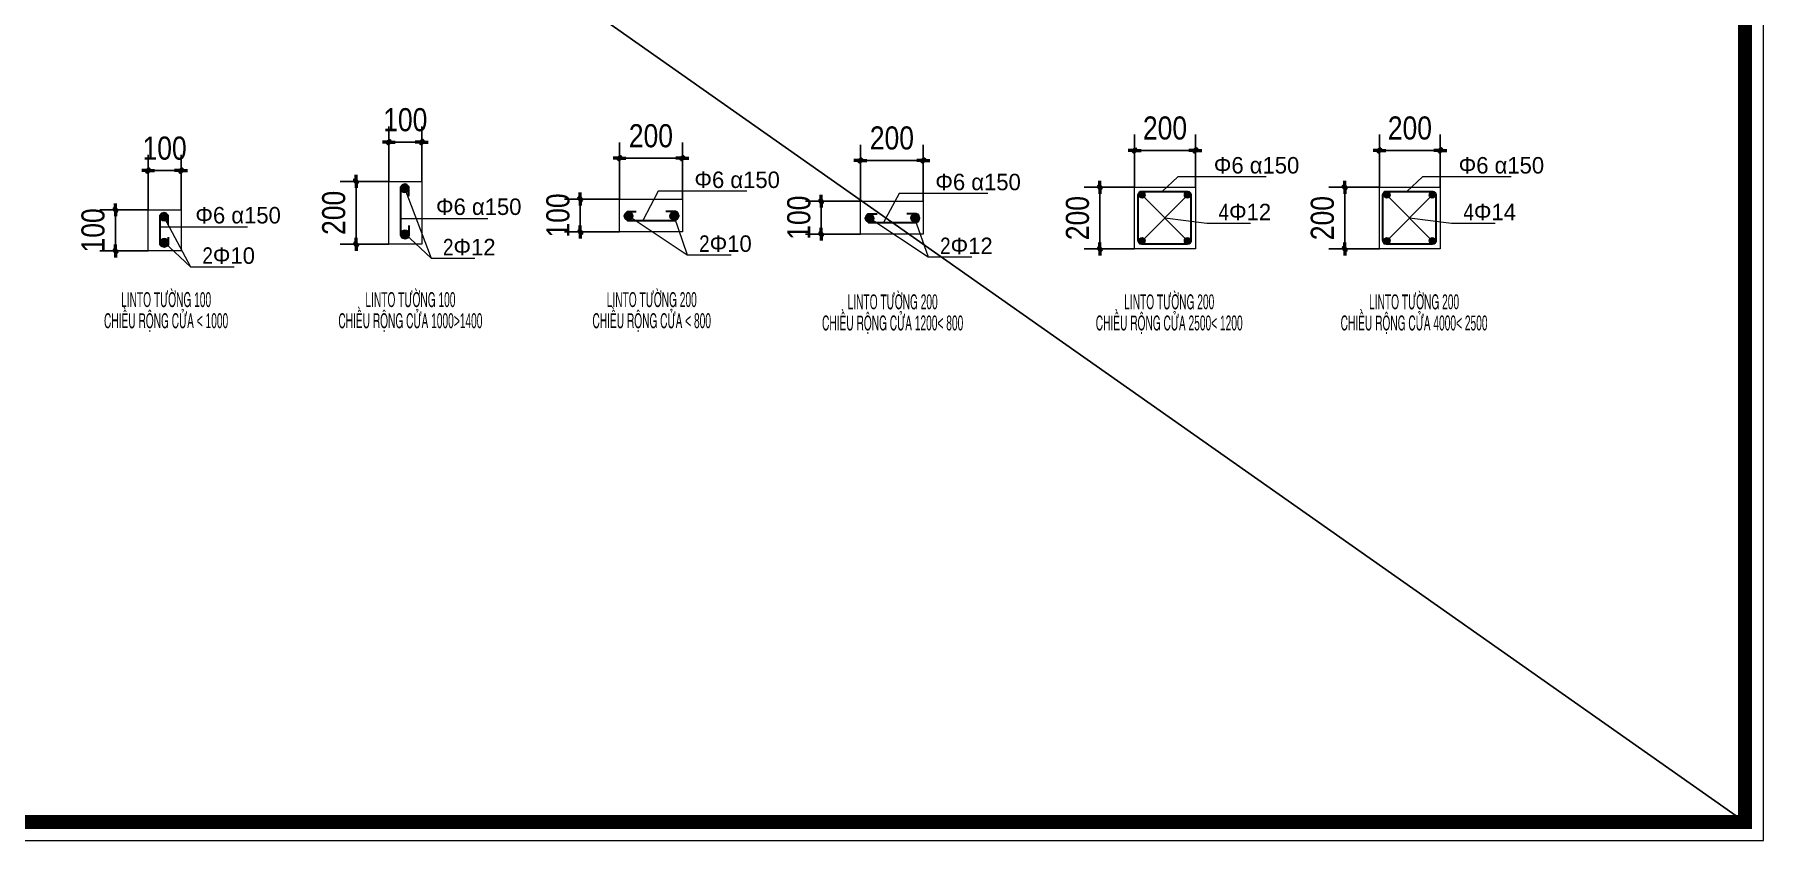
# Model space of a CAD drawing. Header units: millimetres. Extents: x 615730 to 2792744, y 139412 to 597571.
# Drawn here: x 1063471 to 1079942, y 286993 to 294669 of the extents above; entities that cross this region are included whole.
import ezdxf
from ezdxf.enums import TextEntityAlignment as Align

# ---------------------------------------------------------------- set-up
doc = ezdxf.new("R2010")
doc.units = ezdxf.units.MM
doc.header["$MEASUREMENT"] = 0
doc.header["$PDMODE"] = 34
doc.layers.get('0').update_dxf_attribs({"lineweight": 5})
for name, color, linetype, lineweight in [('0.05_Hatch', 36, 'Continuous', 9), ('DIM', 7, 'Continuous', 50), ('None', 7, 'Continuous', 15), ('thay', 7, 'Continuous', 15), ('tuong cat', 7, 'Continuous', 30)]:
    doc.layers.add(name, color=color, linetype=linetype, lineweight=lineweight)
doc.layers.add('H', color=252, linetype='Continuous')
doc.layers.add('LAYER70', color=5, linetype='Continuous')
doc.styles.add('AVO', font='', dxfattribs={"height": 200})
doc.styles.add('STYLE1', font='')
doc.styles.get('AVO').set_extended_font_data('VNI-Helve-Condense')
doc.styles.get('STYLE1').set_extended_font_data('VNI-Helve-Condense')
doc.dimstyles.new('1-100', dxfattribs={"dimtxt": 220, "dimasz": 20, "dimexe": 150, "dimexo": 0, "dimgap": 100, "dimtad": 1, "dimdec": 0, "dimzin": 0, "dimdsep": 46, "dimtxsty": 'AVO', "dimblk": 'FC', "dimcen": 0, "dimdle": 150, "dimclrd": 252, "dimclre": 252, "dimclrt": 7, "dimadec": 0, "dimazin": 0, "dimtfac": 1, "dimtdec": 0, "dimtix": 1, "dimtmove": 2, "dimatfit": 3, "dimldrblk": 'OPEN90', "dimfxl": 1, "dimtolj": 1, "dimtzin": 0, "dimarcsym": 0})

# ---------------------------------------------------------------- blocks, each defined once
blk = doc.blocks.new('sat')
at = {"layer": '0.05_Hatch'}
blk.add_hatch(color=256, dxfattribs=at).paths.add_polyline_path([(-137969, 317542, 1), (-138062, 317542, 1)])
blk.add_circle((-138015, 317542), 46.9, dxfattribs=at)
blk = doc.blocks.new('FOCUS')
for q in [(-150, 0), (50, 0)]:
    blk.add_line((-50, 0), q)
at = {"color": 0}
for p, q in [((-73, -17), (-34, 22)), ((-71, -22), (-29, 20)), ((-69, -6), (-45, 18)), ((-50, -15), (-65, 0)), ((-64, -22), (-28, 14)), ((-46, -11), (-61, 4)), ((-42, -8), (-58, 8)), ((-39, -4), (-54, 11)), ((-35, 0), (-50, 15)), ((-33, 4), (-46, 17)), ((-30, 8), (-42, 20)), ((-28, 14), (-36, 22)), ((-70, -23), (-73, -20)), ((-63, -22), (-72, -13)), ((-58, -20), (-70, -8)), ((-54, -18), (-68, -4)), ((-49, -14), (-37, -2))]:
    blk.add_line(p, q, dxfattribs=at)
for centre, radius, start, end in [((-2, -49), 80.2, 135, 143.7929), ((-2, -49), 80.2, 126.2071, 135), ((-22, -21), 45.5, 114.5226, 126.2071), ((-99, 48), 80.2, 315, 323.7929), ((-32, 0), 22.5, 92.9637, 114.5226), ((-71, 28), 45.5, 323.7929, 335.4774), ((-33, 17), 4.77, 45, 92.9637), ((-50, 18), 22.5, 335.4774, 357.0363), ((-33, 17), 4.77, 357.0363, 45), ((-50, -19), 22.5, 155.4774, 177.0363), ((-68, -18), 4.77, 177.0363, 225), ((-68, -18), 4.77, 225, 272.9637), ((-30, -29), 45.5, 143.7929, 155.4774), ((-69, 0), 22.5, 272.9637, 294.5226), ((-79, 20), 45.5, 294.5226, 306.2071), ((-99, 48), 80.2, 306.2071, 315)]:
    blk.add_arc(centre, radius, start, end)
blk = doc.blocks.new('FC')
at = {"layer": 'DIM', "xscale": 0.03073318753785802, "yscale": 0.03073318753785802, "zscale": 0.03073318753785802}
blk.add_blockref('FOCUS', (1.54, 0), dxfattribs=at)
blk = doc.blocks.new('*D975')
at = {"layer": 'DEFPOINTS', "color": 0, "transparency": 16777216}
for p in [(1064867, 293373), (1064553, 293000), (1064867, 293000)]:
    blk.add_point(p, dxfattribs=at)
at = {"layer": 'DIM', "color": 252, "lineweight": -2, "transparency": 16777216}
for p, q in [((1064553, 293000), (1064553, 293523)), ((1064867, 293000), (1064867, 293523)), ((1064533, 293373), (1064513, 293373)), ((1064553, 293373), (1064867, 293373)), ((1064887, 293373), (1064907, 293373))]:
    blk.add_line(p, q, dxfattribs=at)
at = {"layer": 'DIM', "color": 252, "lineweight": -2, "transparency": 16777216, "xscale": 20, "yscale": 20, "zscale": 20}
blk.add_blockref('FC', (1064553, 293373), dxfattribs=at)
at = {"layer": 'DIM', "color": 252, "lineweight": -2, "transparency": 16777216, "xscale": 20, "yscale": 20, "zscale": 20, "rotation": 180}
blk.add_blockref('FC', (1064867, 293373), dxfattribs=at)
at = {"layer": 'DIM', "color": 7, "transparency": 16777216, "insert": (1064710, 293586), "char_height": 220, "attachment_point": 5, "style": 'STYLE1'}
blk.add_mtext('\\A1;100', dxfattribs=at)
blk = doc.blocks.new('_Open90')
at = {"color": 0, "linetype": 'ByBlock', "lineweight": -2}
for p, q in [((0, 0), (-1, 0)), ((-0.5, 0.5), (0, 0)), ((0, 0), (-0.5, -0.5))]:
    blk.add_line(p, q, dxfattribs=at)
blk = doc.blocks.new('*D976')
at = {"layer": 'DEFPOINTS', "color": 0, "transparency": 16777216}
for p in [(1064553, 293000), (1064242, 292608), (1064553, 292608)]:
    blk.add_point(p, dxfattribs=at)
at = {"layer": 'DIM', "color": 252, "lineweight": -2, "transparency": 16777216}
for p, q in [((1064242, 293020), (1064242, 293040)), ((1064553, 293000), (1064092, 293000)), ((1064242, 293000), (1064242, 292608)), ((1064553, 292608), (1064092, 292608)), ((1064242, 292588), (1064242, 292568))]:
    blk.add_line(p, q, dxfattribs=at)
at = {"layer": 'DIM', "color": 252, "lineweight": -2, "transparency": 16777216, "xscale": 20, "yscale": 20, "zscale": 20}
for p, rotation in [((1064242, 293000), 270), ((1064242, 292608), 90)]:
    blk.add_blockref('FC', p, dxfattribs=dict(at, rotation=rotation))
at = {"layer": 'DIM', "color": 7, "transparency": 16777216, "insert": (1064029, 292804), "char_height": 220, "attachment_point": 5, "rotation": 90, "style": 'STYLE1'}
blk.add_mtext('\\A1;100', dxfattribs=at)
blk = doc.blocks.new('*D977')
at = {"layer": 'DEFPOINTS', "color": 0, "transparency": 16777216}
for p in [(1067160, 293645), (1066846, 293271), (1067160, 293271)]:
    blk.add_point(p, dxfattribs=at)
at = {"layer": 'DIM', "color": 252, "lineweight": -2, "transparency": 16777216}
for p, q in [((1066846, 293271), (1066846, 293795)), ((1067160, 293271), (1067160, 293795)), ((1066826, 293645), (1066806, 293645)), ((1066846, 293645), (1067160, 293645)), ((1067180, 293645), (1067200, 293645))]:
    blk.add_line(p, q, dxfattribs=at)
at = {"layer": 'DIM', "color": 252, "lineweight": -2, "transparency": 16777216, "xscale": 20, "yscale": 20, "zscale": 20}
blk.add_blockref('FC', (1066846, 293645), dxfattribs=at)
at = {"layer": 'DIM', "color": 252, "lineweight": -2, "transparency": 16777216, "xscale": 20, "yscale": 20, "zscale": 20, "rotation": 180}
blk.add_blockref('FC', (1067160, 293645), dxfattribs=at)
at = {"layer": 'DIM', "color": 7, "transparency": 16777216, "insert": (1067003, 293857), "char_height": 220, "attachment_point": 5, "style": 'STYLE1'}
blk.add_mtext('\\A1;100', dxfattribs=at)
blk = doc.blocks.new('*D978')
at = {"layer": 'DEFPOINTS', "color": 0, "transparency": 16777216}
for p in [(1066846, 293271), (1066534, 292672), (1066846, 292672)]:
    blk.add_point(p, dxfattribs=at)
at = {"layer": 'DIM', "color": 252, "lineweight": -2, "transparency": 16777216}
for p, q in [((1066846, 293271), (1066384, 293271)), ((1066534, 293291), (1066534, 293311)), ((1066534, 293271), (1066534, 292672)), ((1066846, 292672), (1066384, 292672)), ((1066534, 292652), (1066534, 292632))]:
    blk.add_line(p, q, dxfattribs=at)
at = {"layer": 'DIM', "color": 252, "lineweight": -2, "transparency": 16777216, "xscale": 20, "yscale": 20, "zscale": 20}
for p, rotation in [((1066534, 293271), 270), ((1066534, 292672), 90)]:
    blk.add_blockref('FC', p, dxfattribs=dict(at, rotation=rotation))
at = {"layer": 'DIM', "color": 7, "transparency": 16777216, "insert": (1066322, 292971), "char_height": 220, "attachment_point": 5, "rotation": 90, "style": 'STYLE1'}
blk.add_mtext('\\A1;200', dxfattribs=at)
blk = doc.blocks.new('*D979')
at = {"layer": 'DEFPOINTS', "color": 0, "transparency": 16777216}
for p in [(1068670, 293103), (1069044, 293103), (1069044, 292789)]:
    blk.add_point(p, dxfattribs=at)
at = {"layer": 'DIM', "color": 252, "lineweight": -2, "transparency": 16777216}
for p, q in [((1069044, 293103), (1068520, 293103)), ((1068670, 293123), (1068670, 293143)), ((1068670, 292789), (1068670, 293103)), ((1069044, 292789), (1068520, 292789)), ((1068670, 292769), (1068670, 292749))]:
    blk.add_line(p, q, dxfattribs=at)
at = {"layer": 'DIM', "color": 252, "lineweight": -2, "transparency": 16777216, "xscale": 20, "yscale": 20, "zscale": 20}
for p, rotation in [((1068670, 293103), 270), ((1068670, 292789), 90)]:
    blk.add_blockref('FC', p, dxfattribs=dict(at, rotation=rotation))
at = {"layer": 'DIM', "color": 7, "transparency": 16777216, "insert": (1068458, 292946), "char_height": 220, "attachment_point": 5, "rotation": 90, "style": 'STYLE1'}
blk.add_mtext('\\A1;100', dxfattribs=at)
blk = doc.blocks.new('*D980')
at = {"layer": 'DEFPOINTS', "color": 0, "transparency": 16777216}
for p in [(1069643, 293492), (1069044, 293103), (1069643, 293103)]:
    blk.add_point(p, dxfattribs=at)
at = {"layer": 'DIM', "color": 252, "lineweight": -2, "transparency": 16777216}
for p, q in [((1069044, 293103), (1069044, 293642)), ((1069643, 293103), (1069643, 293642)), ((1069024, 293492), (1069004, 293492)), ((1069044, 293492), (1069643, 293492)), ((1069663, 293492), (1069683, 293492))]:
    blk.add_line(p, q, dxfattribs=at)
at = {"layer": 'DIM', "color": 252, "lineweight": -2, "transparency": 16777216, "xscale": 20, "yscale": 20, "zscale": 20}
blk.add_blockref('FC', (1069044, 293492), dxfattribs=at)
at = {"layer": 'DIM', "color": 252, "lineweight": -2, "transparency": 16777216, "xscale": 20, "yscale": 20, "zscale": 20, "rotation": 180}
blk.add_blockref('FC', (1069643, 293492), dxfattribs=at)
at = {"layer": 'DIM', "color": 7, "transparency": 16777216, "insert": (1069343, 293704), "char_height": 220, "attachment_point": 5, "style": 'STYLE1'}
blk.add_mtext('\\A1;200', dxfattribs=at)
blk = doc.blocks.new('*D981')
at = {"layer": 'DEFPOINTS', "color": 0, "transparency": 16777216}
for p in [(1070965, 293082), (1071339, 293082), (1071339, 292768)]:
    blk.add_point(p, dxfattribs=at)
at = {"layer": 'DIM', "color": 252, "lineweight": -2, "transparency": 16777216}
for p, q in [((1071339, 293082), (1070815, 293082)), ((1070965, 293102), (1070965, 293122)), ((1070965, 292768), (1070965, 293082)), ((1071339, 292768), (1070815, 292768)), ((1070965, 292748), (1070965, 292728))]:
    blk.add_line(p, q, dxfattribs=at)
at = {"layer": 'DIM', "color": 252, "lineweight": -2, "transparency": 16777216, "xscale": 20, "yscale": 20, "zscale": 20}
for p, rotation in [((1070965, 293082), 270), ((1070965, 292768), 90)]:
    blk.add_blockref('FC', p, dxfattribs=dict(at, rotation=rotation))
at = {"layer": 'DIM', "color": 7, "transparency": 16777216, "insert": (1070753, 292925), "char_height": 220, "attachment_point": 5, "rotation": 90, "style": 'STYLE1'}
blk.add_mtext('\\A1;100', dxfattribs=at)
blk = doc.blocks.new('*D982')
at = {"layer": 'DEFPOINTS', "color": 0, "transparency": 16777216}
for p in [(1071938, 293470), (1071339, 293082), (1071938, 293082)]:
    blk.add_point(p, dxfattribs=at)
at = {"layer": 'DIM', "color": 252, "lineweight": -2, "transparency": 16777216}
for p, q in [((1071339, 293082), (1071339, 293620)), ((1071938, 293082), (1071938, 293620)), ((1071319, 293470), (1071299, 293470)), ((1071339, 293470), (1071938, 293470)), ((1071958, 293470), (1071978, 293470))]:
    blk.add_line(p, q, dxfattribs=at)
at = {"layer": 'DIM', "color": 252, "lineweight": -2, "transparency": 16777216, "xscale": 20, "yscale": 20, "zscale": 20}
blk.add_blockref('FC', (1071339, 293470), dxfattribs=at)
at = {"layer": 'DIM', "color": 252, "lineweight": -2, "transparency": 16777216, "xscale": 20, "yscale": 20, "zscale": 20, "rotation": 180}
blk.add_blockref('FC', (1071938, 293470), dxfattribs=at)
at = {"layer": 'DIM', "color": 7, "transparency": 16777216, "insert": (1071639, 293683), "char_height": 220, "attachment_point": 5, "style": 'STYLE1'}
blk.add_mtext('\\A1;200', dxfattribs=at)
blk = doc.blocks.new('*D986')
at = {"layer": 'DEFPOINTS', "color": 0, "transparency": 16777216}
for p in [(1076284, 293566), (1076284, 293215), (1076863, 293215)]:
    blk.add_point(p, dxfattribs=at)
at = {"layer": 'DIM', "color": 252, "lineweight": -2, "transparency": 16777216}
for p, q in [((1076284, 293215), (1076284, 293716)), ((1076863, 293215), (1076863, 293716)), ((1076264, 293566), (1076244, 293566)), ((1076863, 293566), (1076284, 293566)), ((1076883, 293566), (1076903, 293566))]:
    blk.add_line(p, q, dxfattribs=at)
at = {"layer": 'DIM', "color": 252, "lineweight": -2, "transparency": 16777216, "xscale": 20, "yscale": 20, "zscale": 20}
blk.add_blockref('FC', (1076284, 293566), dxfattribs=at)
at = {"layer": 'DIM', "color": 252, "lineweight": -2, "transparency": 16777216, "xscale": 20, "yscale": 20, "zscale": 20, "rotation": 180}
blk.add_blockref('FC', (1076863, 293566), dxfattribs=at)
at = {"layer": 'DIM', "color": 7, "transparency": 16777216, "insert": (1076574, 293778), "char_height": 220, "attachment_point": 5, "style": 'STYLE1'}
blk.add_mtext('\\A1;200', dxfattribs=at)
blk = doc.blocks.new('*D987')
at = {"layer": 'DEFPOINTS', "color": 0, "transparency": 16777216}
for p in [(1076284, 293215), (1075953, 292627), (1076284, 292627)]:
    blk.add_point(p, dxfattribs=at)
at = {"layer": 'DIM', "color": 252, "lineweight": -2, "transparency": 16777216}
for p, q in [((1076284, 293215), (1075803, 293215)), ((1075953, 293235), (1075953, 293255)), ((1075953, 293215), (1075953, 292627)), ((1076284, 292627), (1075803, 292627)), ((1075953, 292607), (1075953, 292587))]:
    blk.add_line(p, q, dxfattribs=at)
at = {"layer": 'DIM', "color": 252, "lineweight": -2, "transparency": 16777216, "xscale": 20, "yscale": 20, "zscale": 20}
for p, rotation in [((1075953, 293215), 270), ((1075953, 292627), 90)]:
    blk.add_blockref('FC', p, dxfattribs=dict(at, rotation=rotation))
at = {"layer": 'DIM', "color": 7, "transparency": 16777216, "insert": (1075741, 292921), "char_height": 220, "attachment_point": 5, "rotation": 90, "style": 'STYLE1'}
blk.add_mtext('\\A1;200', dxfattribs=at)
blk = doc.blocks.new('*D988')
at = {"layer": 'DEFPOINTS', "color": 0, "transparency": 16777216}
for p in [(1073951, 293566), (1073951, 293215), (1074530, 293215)]:
    blk.add_point(p, dxfattribs=at)
at = {"layer": 'DIM', "color": 252, "lineweight": -2, "transparency": 16777216}
for p, q in [((1073951, 293215), (1073951, 293716)), ((1074530, 293215), (1074530, 293716)), ((1073931, 293566), (1073911, 293566)), ((1074530, 293566), (1073951, 293566)), ((1074550, 293566), (1074570, 293566))]:
    blk.add_line(p, q, dxfattribs=at)
at = {"layer": 'DIM', "color": 252, "lineweight": -2, "transparency": 16777216, "xscale": 20, "yscale": 20, "zscale": 20}
blk.add_blockref('FC', (1073951, 293566), dxfattribs=at)
at = {"layer": 'DIM', "color": 252, "lineweight": -2, "transparency": 16777216, "xscale": 20, "yscale": 20, "zscale": 20, "rotation": 180}
blk.add_blockref('FC', (1074530, 293566), dxfattribs=at)
at = {"layer": 'DIM', "color": 7, "transparency": 16777216, "insert": (1074241, 293778), "char_height": 220, "attachment_point": 5, "style": 'STYLE1'}
blk.add_mtext('\\A1;200', dxfattribs=at)
blk = doc.blocks.new('*D989')
at = {"layer": 'DEFPOINTS', "color": 0, "transparency": 16777216}
for p in [(1073951, 293215), (1073620, 292627), (1073951, 292627)]:
    blk.add_point(p, dxfattribs=at)
at = {"layer": 'DIM', "color": 252, "lineweight": -2, "transparency": 16777216}
for p, q in [((1073951, 293215), (1073470, 293215)), ((1073620, 293235), (1073620, 293255)), ((1073620, 293215), (1073620, 292627)), ((1073951, 292627), (1073470, 292627)), ((1073620, 292607), (1073620, 292587))]:
    blk.add_line(p, q, dxfattribs=at)
at = {"layer": 'DIM', "color": 252, "lineweight": -2, "transparency": 16777216, "xscale": 20, "yscale": 20, "zscale": 20}
for p, rotation in [((1073620, 293215), 270), ((1073620, 292627), 90)]:
    blk.add_blockref('FC', p, dxfattribs=dict(at, rotation=rotation))
at = {"layer": 'DIM', "color": 7, "transparency": 16777216, "insert": (1073408, 292921), "char_height": 220, "attachment_point": 5, "rotation": 90, "style": 'STYLE1'}
blk.add_mtext('\\A1;200', dxfattribs=at)

msp = doc.modelspace()

# ---------------------------------------------------------------- linework, layer by layer
at = {"layer": '0.05_Hatch'}
for p, q in [((1066997.6, 293198.7, 11.5), (1067249.4, 292539.3, 11.5)), ((1074454.7, 293140.8, 11.5), (1074022.1, 292705.9, 11.5)), ((1074022.1, 293140.8, 11.5), (1074454.7, 292705.9, 11.5)), ((1076787.5, 293140.8, 11.5), (1076354.8, 292705.9, 11.5)), ((1076354.8, 293140.8, 11.5), (1076787.5, 292705.9, 11.5)), ((1064704.6, 292927.5, 11.5), (1064956.9, 292458.4, 11.5)), ((1066955.8, 292917.5, 11.5), (1067791, 292917.5, 11.5)), ((1069134.9, 292940.1, 11.5), (1069690, 292572.3, 11.5)), ((1069560.1, 292942.3, 11.5), (1069690, 292572.3, 11.5)), ((1071430.3, 292918.9, 11.5), (1071985.4, 292551, 11.5)), ((1071855.5, 292921, 11.5), (1071985.4, 292551, 11.5)), ((1074238.4, 292923.4, 11.5), (1074638.3, 292873.4, 11.5)), ((1074638.3, 292873.4, 11.5), (1075054.7, 292873.4, 11.5)), ((1076571.2, 292923.4, 11.5), (1076971.1, 292873.4, 11.5)), ((1076971.1, 292873.4, 11.5), (1077387.4, 292873.4, 11.5)), ((1064663.4, 292836.6, 11.5), (1065498.5, 292836.6, 11.5)), ((1064707.2, 292692.5, 11.5), (1064956.9, 292458.4, 11.5)), ((1066999.7, 292773.4, 11.5), (1067249.4, 292539.3, 11.5)), ((1067249.4, 292539.3, 11.5), (1067665.7, 292539.3, 11.5)), ((1069690, 292572.3, 11.5), (1070106.3, 292572.3, 11.5)), ((1071985.4, 292551, 11.5), (1072401.7, 292551, 11.5)), ((1064956.9, 292458.4, 11.5), (1065373.2, 292458.4, 11.5))]:
    msp.add_line(p, q, dxfattribs=at)
at = {"layer": '0.05_Hatch', "elevation": 11.5}
for points in [[(1066846.3, 293270.9), (1067160.2, 293270.9), (1067160.2, 292671.5), (1066846.3, 292671.5)], [(1073951.2, 293214.7), (1074530.3, 293214.7), (1074530.3, 292627.1), (1073951.2, 292627.1)], [(1076283.9, 293214.7), (1076863.1, 293214.7), (1076863.1, 292627.1), (1076283.9, 292627.1)], [(1069043.7, 292788.9), (1069043.7, 293102.8), (1069643.1, 293102.8), (1069643.1, 292788.9)], [(1071339.1, 292767.6), (1071339.1, 293081.5), (1071938.5, 293081.5), (1071938.5, 292767.6)], [(1064553.4, 292999.7), (1064867.3, 292999.7), (1064867.3, 292608.2), (1064553.4, 292608.2)]]:
    msp.add_lwpolyline(points, close=True, dxfattribs=at)
for points in [[(1075205.8, 293315), (1074361.8, 293315), (1074213, 293174)], [(1077538.5, 293315), (1076694.5, 293315), (1076545.7, 293174)], [(1070257.5, 293176.8), (1069413.4, 293176.8), (1069264.6, 292898.9)], [(1072552.8, 293155.6), (1071708.8, 293155.6), (1071560, 292877.6)]]:
    msp.add_lwpolyline(points, dxfattribs=at)
at = {"layer": 'H', "const_width": 131.4}
msp.add_lwpolyline([(1054103.4, 287167.9), (1079767, 287167.9), (1079767, 305211.3), (1054103.4, 305211.3)], close=True, dxfattribs=at)
at = {"layer": 'LAYER70', "ltscale": 10}
msp.add_lwpolyline([(1054103.4, 305211.3), (1079767, 287167.9)], dxfattribs=at)
at = {"layer": 'thay', "linetype": 'Continuous'}
msp.add_lwpolyline([(1053928.3, 286992.8), (1079942.2, 286992.8), (1079942.2, 305386.4), (1053928.3, 305386.4)], close=True, dxfattribs=at)
at = {"layer": 'tuong cat', "elevation": 11.5}
for points in [[(1067037.3, 293130), (1067037.3, 293218.2), (1067018.9, 293236.7), (1066998.6, 293243.9), (1066975.6, 293235.8), (1066956.3, 293214.1), (1066956.3, 292759.8), (1066970.6, 292737.6), (1067000.5, 292725.8), (1067031, 292737.5), (1067040.1, 292757.4), (1067040.1, 292849.1)], [(1073985, 293139.6), (1073988, 293156.1), (1073996.9, 293167.8), (1074007.3, 293174), (1074458.5, 293174), (1074470.5, 293170.6), (1074483.8, 293158), (1074487.3, 293144), (1074487.3, 292696.5), (1074481.4, 292685.2), (1074469.4, 292674.9), (1074453.6, 292671.7), (1074018.7, 292671.7), (1074000.9, 292677.2), (1073989.6, 292693.7), (1073985, 292713.2), (1073985, 293139.6)], [(1076317.8, 293139.6), (1076320.7, 293156.1), (1076329.6, 293167.8), (1076340, 293174), (1076791.2, 293174), (1076803.3, 293170.6), (1076816.5, 293158), (1076820.1, 293144), (1076820.1, 292696.5), (1076814.2, 292685.2), (1076802.2, 292674.9), (1076786.4, 292671.7), (1076351.5, 292671.7), (1076333.6, 292677.2), (1076322.4, 292693.7), (1076317.8, 292713.2), (1076317.8, 293139.6)], [(1064744.4, 292858.8), (1064744.4, 292947), (1064726, 292965.5), (1064705.7, 292972.7), (1064682.7, 292964.6), (1064663.4, 292943), (1064663.4, 292671), (1064677.7, 292657.5), (1064707.6, 292647.8), (1064738.1, 292659.6), (1064747.2, 292667.7), (1064747.2, 292739.9)], [(1069203.6, 292979.9), (1069115.4, 292979.9), (1069096.9, 292961.5), (1069089.7, 292941.2), (1069097.8, 292918.2), (1069119.4, 292898.9), (1069573.8, 292898.9), (1069596, 292913.2), (1069607.8, 292943.1), (1069596, 292973.6), (1069576.2, 292982.7), (1069484.4, 292982.7)], [(1071498.9, 292958.7), (1071410.7, 292958.7), (1071392.3, 292940.2), (1071385.1, 292919.9), (1071393.2, 292897), (1071414.8, 292877.6), (1071869.2, 292877.6), (1071891.3, 292891.9), (1071903.1, 292921.8), (1071891.4, 292952.4), (1071871.5, 292961.4), (1071779.8, 292961.4)]]:
    msp.add_lwpolyline(points, dxfattribs=at)

# ---------------------------------------------------------------- block references
at = {"layer": '0.05_Hatch'}
for p, xscale, yscale, zscale in [((1175322.4, 43967.9, 11.5), 0.7848750000121072, 0.7848750000121072, 0.7848750000121072), ((1160682, 93756.2, 11.5), 0.6278999999631196, 0.6278999999631196, 0.6278999999631196), ((1161114.6, 93756.2, 11.5), 0.6278999999631196, 0.6278999999631196, 0.6278999999631196), ((1163014.7, 93756.2, 11.5), 0.6278999999631196, 0.6278999999631196, 0.6278999999631196), ((1163447.4, 93756.2, 11.5), 0.6278999999631196, 0.6278999999631196, 0.6278999999631196), ((1173029.5, 43696.7, 11.5), 0.7848750000121072, 0.7848750000121072, 0.7848750000121072), ((1173032, 43461.7, 11.5), 0.7848750000121072, 0.7848750000121072, 0.7848750000121072), ((1175324.5, 43542.7, 11.5), 0.7848750000121072, 0.7848750000121072, 0.7848750000121072), ((1160682, 93321.3, 11.5), 0.6278999999631196, 0.6278999999631196, 0.6278999999631196), ((1161114.6, 93321.3, 11.5), 0.6278999999631196, 0.6278999999631196, 0.6278999999631196), ((1163014.7, 93321.3, 11.5), 0.6278999999631196, 0.6278999999631196, 0.6278999999631196), ((1163447.4, 93321.3, 11.5), 0.6278999999631196, 0.6278999999631196, 0.6278999999631196)]:
    msp.add_blockref('sat', p, dxfattribs=dict(at, xscale=xscale, yscale=yscale, zscale=zscale))
at = {"layer": '0.05_Hatch', "xscale": 0.7848750000121072, "yscale": 0.7848750000121072, "zscale": 0.7848750000121072, "rotation": 90}
for p in [(1318365.7, 401265, 11.5), (1318790.9, 401267.1, 11.5), (1320661, 401243.7, 11.5), (1321086.3, 401245.8, 11.5)]:
    msp.add_blockref('sat', p, dxfattribs=at)

# ---------------------------------------------------------------- texts
at = {"layer": '0.05_Hatch', "char_height": 156.975, "width": 5323.148, "style": 'STYLE1'}
for s, insert, attachment_point in [(' {\\fSymbol|b0|i0|c2|p18;F6 a150}', (1069707.6, 293205.4, 11.5), 7), (' {\\fSymbol|b0|i0|c2|p18;F6 a150}', (1074656, 293343.6, 11.5), 7), (' {\\fSymbol|b0|i0|c2|p18;F6 a150}', (1076988.7, 293343.6, 11.5), 7), (' {\\fSymbol|b0|i0|c2|p18;F6 a150}', (1072003, 293184.2, 11.5), 7), (' {\\fSymbol|b0|i0|c2|p18;F6 a150}', (1064953.2, 292867.8, 11.5), 7), (' {\\fSymbol|b0|i0|c2|p18;F6 a150}', (1067245.7, 292948.7, 11.5), 7), (' 4{\\fSymbol|b0|i0|c2|p18;F12}', (1074701.1, 293057.5, 11.5), 1), (' 4{\\fSymbol|b0|i0|c2|p18;F14}', (1077033.8, 293057.5, 11.5), 1), (' 2{\\fSymbol|b0|i0|c2|p18;F12}', (1067312.1, 292723.4, 11.5), 1), (' 2{\\fSymbol|b0|i0|c2|p18;F10}', (1069752.7, 292756.4, 11.5), 1), (' 2{\\fSymbol|b0|i0|c2|p18;F12}', (1072048.1, 292735.1, 11.5), 1), (' 2{\\fSymbol|b0|i0|c2|p18;F10}', (1065019.6, 292642.5, 11.5), 1)]:
    msp.add_mtext(s, dxfattribs=dict(at, insert=insert, attachment_point=attachment_point))
at = {"layer": 'None', "ltscale": 2, "style": 'STYLE1', "width": 0.6}
for s, p in [('LINTO TÖÔØNG 100', (1064724.3, 292144.8, 11.5)), ('LINTO TÖÔØNG 100', (1067051.8, 292144.8, 11.5)), ('LINTO TÖÔØNG 200', (1069350.9, 292144.8, 11.5)), ('LINTO TÖÔØNG 200', (1071646.3, 292123.6, 11.5)), ('LINTO TÖÔØNG 200', (1074281.1, 292123.6, 11.5)), ('LINTO TÖÔØNG 200', (1076613.9, 292123.6, 11.5)), ('CHIEÀU ROÄNG CÖÛA < 1000', (1064724.3, 291943.5, 11.5)), ('CHIEÀU ROÄNG CÖÛA 1000>1400', (1067051.8, 291943.5, 11.5)), ('CHIEÀU ROÄNG CÖÛA < 800', (1069350.9, 291943.5, 11.5)), ('CHIEÀU ROÄNG CÖÛA 1200< 800', (1071646.3, 291922.2, 11.5)), ('CHIEÀU ROÄNG CÖÛA 2500< 1200', (1074281.1, 291922.2, 11.5)), ('CHIEÀU ROÄNG CÖÛA 4000< 2500', (1076613.9, 291922.2, 11.5))]:
    msp.add_text(s, height=141.278, dxfattribs=at).set_placement(p, align=Align.MIDDLE_CENTER)

# ---------------------------------------------------------------- dimensions: what is measured, and where the dimension line sits
at = {"layer": 'DIM'}
for base, p1, p2, text, picture, middle in [((1067160.2, 293644.6, 11.5), (1066846.3, 293270.9, 11.5), (1067160.2, 293270.9, 11.5), '100', '*D977', (1067003.3, 293856.9, 11.5)), ((1073951.2, 293566.1, 11.5), (1074530.3, 293214.7, 11.5), (1073951.2, 293214.7, 11.5), '200', '*D988', (1074240.7, 293778.5, 11.5)), ((1076283.9, 293566.1, 11.5), (1076863.1, 293214.7, 11.5), (1076283.9, 293214.7, 11.5), '200', '*D986', (1076573.5, 293778.5, 11.5)), ((1064867.3, 293373.4, 11.5), (1064553.4, 292999.7, 11.5), (1064867.3, 292999.7, 11.5), '100', '*D975', (1064710.3, 293585.7, 11.5))]:
    dim = msp.add_linear_dim(base=base, p1=p1, p2=p2, text=text, dimstyle='1-100', override={"dimtxsty": 'STYLE1', "dimfxl": 20}, dxfattribs=at)
    dim.commit()
    dim.dimension.update_dxf_attribs({"geometry": picture, "text_midpoint": middle})
for base, p1, p2, angle, text, picture, middle in [((1069643.1, 293491.7, 11.5), (1069043.7, 293102.8, 11.5), (1069643.1, 293102.8, 11.5), 180, '200', '*D980', (1069343.4, 293704, 11.5)), ((1071938.5, 293470.4, 11.5), (1071339.1, 293081.5, 11.5), (1071938.5, 293081.5, 11.5), 180, '200', '*D982', (1071638.8, 293682.7, 11.5)), ((1066534.5, 292671.5, 11.5), (1066846.3, 293270.9, 11.5), (1066846.3, 292671.5, 11.5), 90, '200', '*D978', (1066322.1, 292971.2, 11.5)), ((1068670.1, 293102.8, 11.5), (1069043.7, 292788.9, 11.5), (1069043.7, 293102.8, 11.5), 90, '100', '*D979', (1068457.7, 292945.8, 11.5)), ((1073620.5, 292627.1, 11.5), (1073951.2, 293214.7, 11.5), (1073951.2, 292627.1, 11.5), 90, '200', '*D989', (1073408.1, 292920.9, 11.5)), ((1075953.3, 292627.1, 11.5), (1076283.9, 293214.7, 11.5), (1076283.9, 292627.1, 11.5), 90, '200', '*D987', (1075740.9, 292920.9, 11.5)), ((1064241.6, 292608.2, 11.5), (1064553.4, 292999.7, 11.5), (1064553.4, 292608.2, 11.5), 90, '100', '*D976', (1064029.2, 292804, 11.5)), ((1070965.4, 293081.5, 11.5), (1071339.1, 292767.6, 11.5), (1071339.1, 293081.5, 11.5), 90, '100', '*D981', (1070753.1, 292924.6, 11.5))]:
    dim = msp.add_linear_dim(base=base, p1=p1, p2=p2, angle=angle, text=text, dimstyle='1-100', override={"dimtxsty": 'STYLE1', "dimfxl": 20}, dxfattribs=at)
    dim.commit()
    dim.dimension.update_dxf_attribs({"geometry": picture, "text_midpoint": middle})

doc.saveas('drawing.dxf')
